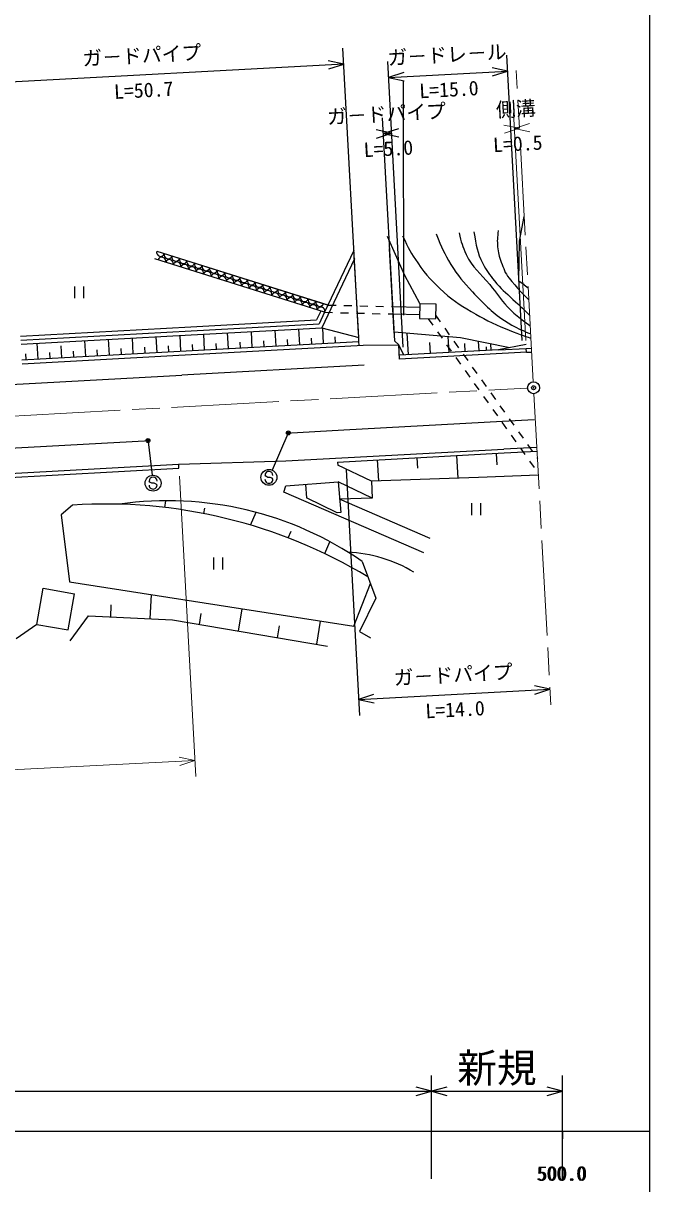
# Model space of a CAD drawing. Units: millimetres, scale not verified. Extents: x 0 to 700000, y -47500 to 447500.
# Drawn here: x 500090 to 579000, y 198357 to 344489 of the extents above; entities that cross this region are included whole.
import ezdxf
from ezdxf.enums import TextEntityAlignment as Align

# ---------------------------------------------------------------- set-up
doc = ezdxf.new("R2010")
doc.units = ezdxf.units.MM
doc.header["$LTSCALE"] = 1000
doc.header["$PDMODE"] = 32
doc.header["$PDSIZE"] = 500
doc.linetypes.add('CHAIN', pattern=[18.5, 12, -1.5, 3.5, -1.5])
doc.layers.add('作業ﾚｲﾔ1', color=7, linetype='Continuous', lineweight=25)
doc.layers.add('作業ﾚｲﾔ3', color=7, linetype='Continuous', lineweight=13)
doc.styles.add('@ＭＳ ゴシック', font='')
doc.styles.add('ＭＳ ゴシック', font='')
doc.styles.get('@ＭＳ ゴシック').set_extended_font_data('@MS Gothic')
doc.styles.get('ＭＳ ゴシック').set_extended_font_data('MS Gothic')

msp = doc.modelspace()

# ---------------------------------------------------------------- linework, layer by layer
at = {"layer": '作業ﾚｲﾔ1'}
for p, q in [((579000, 20000), (579000, 370000)), ((542315, 305403), (540361, 341350)), ((540470, 339353), (489847, 336601)), ((540470, 339353), (538513, 339765)), ((538569, 338731), (540470, 339353)), ((547954, 303707), (546002, 339654)), ((562932, 304521), (560978, 340468)), ((546110, 337657), (561087, 338471)), ((548011, 338279), (546110, 337657)), ((546110, 337657), (548068, 337245)), ((561087, 338471), (559130, 338883)), ((559186, 337849), (561087, 338471)), ((548006, 307708), (547989, 337193)), ((546873, 304473), (545346, 332586)), ((546491, 330645), (544534, 331057)), ((544590, 330023), (546491, 330645)), ((547355, 331210), (545454, 330589)), ((545454, 330589), (546491, 330645)), ((545454, 330589), (547411, 330176)), ((562574, 317061), (563188, 320157)), ((548154, 312729), (545975, 317620)), ((516913, 315777), (538355, 309042)), ((538487, 309001), (516952, 315761)), ((541745, 315888), (538055, 308088)), ((542342, 304904), (541745, 315888)), ((546818, 305471), (546239, 316132)), ((562497, 312004), (562574, 317061)), ((538055, 308088), (516653, 314807)), ((541802, 314839), (537693, 306154)), ((550043, 309217), (548154, 312729)), ((506541, 311351), (506542, 309851)), ((507666, 311352), (507667, 309852)), ((563181, 311531), (562497, 312004)), ((563181, 311531), (563677, 311184)), ((538487, 309001), (539487, 308976)), ((540487, 308952), (541486, 308927)), ((542486, 308903), (543486, 308878)), ((544485, 308853), (545485, 308829)), ((546485, 308804), (546637, 308801)), ((546640, 308801), (550031, 308717)), ((550043, 309217), (549996, 307295)), ((550043, 309217), (552043, 309168)), ((552043, 309168), (551996, 307246)), ((521197, 306259), (537044, 307120)), ((537570, 308232), (537044, 307120)), ((538055, 308088), (537369, 306637)), ((538055, 308088), (539055, 308064)), ((540055, 308039), (541055, 308015)), ((542054, 307990), (543054, 307965)), ((544054, 307941), (545053, 307916)), ((546053, 307892), (546683, 307876)), ((546683, 307876), (550009, 307795)), ((549996, 307295), (551996, 307246)), ((551092, 307268), (551673, 306454)), ((552007, 307708), (552588, 306893)), ((499769, 305093), (521197, 306259)), ((499796, 304594), (521224, 305759)), ((521224, 305759), (537369, 306637)), ((521251, 305260), (537693, 306154)), ((525937, 303511), (525829, 305509)), ((528933, 303674), (528826, 305646)), ((531929, 303837), (531820, 305834)), ((534925, 304000), (534816, 305997)), ((537693, 306154), (542342, 304904)), ((537921, 304163), (537814, 306121)), ((546809, 305648), (555163, 304910)), ((548606, 302741), (548456, 305502)), ((552253, 305639), (552834, 304825)), ((553168, 306079), (553749, 305265)), ((499824, 304095), (521251, 305260)), ((501972, 302209), (501863, 304206)), ((507963, 302534), (507854, 304532)), ((510959, 302697), (510850, 304695)), ((513954, 302860), (513846, 304857)), ((516950, 303023), (516841, 305020)), ((519946, 303186), (519837, 305183)), ((521360, 303263), (542370, 304405)), ((521444, 303267), (521403, 304016)), ((522942, 303349), (522833, 305346)), ((524439, 303430), (524399, 304179)), ((527435, 303593), (527395, 304342)), ((530431, 303756), (530390, 304505)), ((533427, 303919), (533386, 304667)), ((536423, 304081), (536382, 304830)), ((539418, 304244), (539378, 304993)), ((542370, 304405), (542342, 304904)), ((542397, 303905), (542370, 304405)), ((542896, 303933), (547400, 303978)), ((547400, 303978), (546873, 304473)), ((547498, 302180), (547400, 303978)), ((548009, 302708), (547400, 303978)), ((551367, 302891), (551292, 304272)), ((553415, 304011), (553995, 303197)), ((553733, 303020), (553622, 305046)), ((554329, 304451), (554910, 303636)), ((555163, 304910), (561369, 303639)), ((555759, 303130), (555704, 304143)), ((557495, 303224), (557428, 304446)), ((559024, 303307), (558979, 304129)), ((563420, 304047), (559952, 303358)), ((499932, 302098), (521360, 303263)), ((499959, 301599), (518931, 302630)), ((500474, 302127), (500433, 302876)), ((503469, 302290), (503429, 303039)), ((504967, 302371), (504886, 303869)), ((506465, 302453), (506424, 303202)), ((509461, 302616), (509420, 303365)), ((512456, 302779), (512416, 303527)), ((515452, 302941), (515412, 303690)), ((518448, 303104), (518407, 303853)), ((518931, 302630), (542896, 303933)), ((559952, 303358), (547471, 302679)), ((563474, 303049), (547498, 302180)), ((555490, 302822), (556071, 302008)), ((558442, 303276), (558416, 303749)), ((559952, 303358), (563447, 303548)), ((563447, 303548), (564091, 303583)), ((563474, 303049), (563447, 303548)), ((563474, 303049), (564118, 303084)), ((543032, 301436), (520066, 300188)), ((554576, 302382), (555156, 301568)), ((556651, 301194), (557232, 300379)), ((500095, 299102), (520066, 300188)), ((555737, 300754), (556317, 299940)), ((480124, 298016), (500095, 299102)), ((556898, 299125), (557478, 298311)), ((557812, 299565), (558393, 298751)), ((558059, 297497), (558639, 296683)), ((558973, 297937), (559554, 297122)), ((559220, 295868), (559800, 295054)), ((560134, 296308), (560715, 295494)), ((540470, 293286), (560441, 294371)), ((560381, 294240), (560961, 293426)), ((560441, 294371), (564435, 294588)), ((561295, 294680), (561876, 293865)), ((533421, 292769), (531437, 288223)), ((533181, 292890), (540471, 293286)), ((561542, 292611), (562122, 291797)), ((562456, 293051), (563037, 292237)), ((465668, 289218), (516116, 291962)), ((515825, 291796), (516327, 287572)), ((533171, 289385), (560631, 290876)), ((560631, 290877), (564770, 291102)), ((562703, 290983), (563283, 290169)), ((563617, 291423), (564198, 290608)), ((519675, 288951), (533171, 289384)), ((539674, 289237), (560658, 290377)), ((544674, 289509), (544819, 286851)), ((549667, 289780), (549739, 288451)), ((554660, 290052), (554814, 287209)), ((559652, 290323), (559729, 288902)), ((560659, 290377), (564798, 290603)), ((563864, 289354), (564444, 288540)), ((564778, 289794), (564847, 289698)), ((464215, 285935), (519664, 288951)), ((464429, 285446), (519691, 288451)), ((519691, 288451), (519675, 288951)), ((539674, 289237), (539695, 288858)), ((543945, 286820), (539695, 288858)), ((540742, 288294), (542424, 257339)), ((516049, 286719), (515950, 286837)), ((516294, 286580), (516049, 286719)), ((516595, 286578), (516294, 286580)), ((516840, 286466), (516595, 286578)), ((516946, 286330), (516840, 286466)), ((530641, 287447), (530542, 287566)), ((530886, 287308), (530641, 287447)), ((531187, 287306), (530886, 287308)), ((531432, 287194), (531187, 287306)), ((531538, 287058), (531432, 287194)), ((533180, 286229), (539771, 286744)), ((535655, 286423), (535788, 284724)), ((539771, 286744), (540072, 282890)), ((544021, 284706), (539771, 286744)), ((557443, 287303), (543945, 286820)), ((543945, 286820), (544021, 284706)), ((564963, 287573), (557443, 287303)), ((532924, 285442), (533180, 286229)), ((550542, 277810), (532924, 285442)), ((506285, 283809), (504858, 282573)), ((517913, 283515), (518053, 284359)), ((539632, 282855), (535788, 284724)), ((544021, 284706), (539941, 284559)), ((551339, 279622), (539941, 284559)), ((556549, 284041), (556550, 282541)), ((557674, 284041), (557675, 282541)), ((504858, 282573), (505929, 274163)), ((522853, 282742), (522964, 283408)), ((528728, 281296), (529419, 282903)), ((540072, 282890), (539632, 282855)), ((533476, 279681), (533850, 280549)), ((538070, 277706), (538715, 279208)), ((524062, 277217), (524063, 275717)), ((525187, 277218), (525188, 275718)), ((542767, 276721), (544499, 272106)), ((501801, 268798), (502607, 273352)), ((502607, 273352), (506546, 272655)), ((505929, 274163), (541747, 268551)), ((541747, 268551), (543814, 273932)), ((505739, 268100), (506546, 272655)), ((516099, 269479), (516245, 272547)), ((544499, 272106), (542431, 267900)), ((511105, 269717), (511178, 271251)), ((527203, 267950), (527652, 270759)), ((506007, 266729), (508304, 269851)), ((508304, 269851), (518900, 269346)), ((518900, 269346), (538420, 266064)), ((522272, 268779), (522495, 270177)), ((537065, 266292), (537531, 269212)), ((501801, 268798), (499216, 266954)), ((501801, 268798), (505739, 268100)), ((532134, 267121), (532373, 268615)), ((542431, 267900), (543809, 267105)), ((542316, 259336), (566426, 260646)), ((566426, 260646), (564469, 261058)), ((564525, 260025), (566426, 260646)), ((544217, 259958), (542316, 259336)), ((542316, 259336), (544273, 258924)), ((40000, 205000), (579000, 205000)), ((568000, 205000), (568000, 204000))]:
    msp.add_line(p, q, dxfattribs=at)
at = {"layer": '作業ﾚｲﾔ1', "linetype": 'CHAIN', "lineweight": 13}
for p, q in [((564322, 299339), (562188, 338531)), ((540253, 297280), (560224, 298365)), ((560224, 298365), (563614, 298549)), ((520283, 296194), (540253, 297280)), ((564404, 297841), (566538, 258649)), ((500312, 295108), (520283, 296194)), ((480342, 294022), (500312, 295108))]:
    msp.add_line(p, q, dxfattribs=at)
at = {"layer": '作業ﾚｲﾔ1', "lineweight": 13}
for p, q in [((563393, 304546), (561836, 333222)), ((563845, 331846), (561944, 331225)), ((562588, 331260), (560631, 331672)), ((560687, 330638), (562588, 331260)), ((561944, 331225), (562588, 331260)), ((561944, 331225), (563901, 330812)), ((519757, 287453), (521813, 249647)), ((521704, 251644), (428561, 246908)), ((521704, 251644), (519749, 252063)), ((519801, 251029), (521704, 251644))]:
    msp.add_line(p, q, dxfattribs=at)
at = {"layer": '作業ﾚｲﾔ1'}
for centre, radius in [((564363, 298590), 750), ((533481, 292906), 150), ((533481, 292906), 120), ((533481, 292906), 90), ((533481, 292906), 60), ((533481, 292906), 30), ((515807, 291945), 150), ((515807, 291945), 120), ((515807, 291945), 90), ((515807, 291945), 60), ((515807, 291945), 30), ((531037, 287307), 1000), ((516445, 286579), 1000)]:
    msp.add_circle(centre, radius, dxfattribs=at)
for centre, radius, start, end in [((517390, 315627), 500, 162.56386, 342.56386), ((517542, 314528), 500, 342.57181, 162.57181), ((518344, 315327), 500, 162.56386, 342.56386), ((518497, 314228), 500, 342.57181, 162.57181), ((519298, 315028), 500, 162.56386, 342.56386), ((519451, 313929), 500, 342.57181, 162.57181), ((520252, 314728), 500, 162.56386, 342.56386), ((521206, 314428), 500, 162.56386, 342.56386), ((522160, 314129), 500, 162.56386, 342.56386), ((520405, 313629), 500, 342.57181, 162.57181), ((521359, 313330), 500, 342.57181, 162.57181), ((522313, 313030), 500, 342.57181, 162.57181), ((523114, 313829), 500, 162.56386, 342.56386), ((523267, 312731), 500, 342.57181, 162.57181), ((524068, 313529), 500, 162.56386, 342.56386), ((524221, 312431), 500, 342.57181, 162.57181), ((525022, 313230), 500, 162.56386, 342.56386), ((525976, 312930), 500, 162.56386, 342.56386), ((526930, 312631), 500, 162.56386, 342.56386), ((525175, 312132), 500, 342.57181, 162.57181), ((526129, 311832), 500, 342.57181, 162.57181), ((527083, 311533), 500, 342.57181, 162.57181), ((527884, 312331), 500, 162.56386, 342.56386), ((528038, 311233), 500, 342.57181, 162.57181), ((528838, 312031), 500, 162.56386, 342.56386), ((528992, 310934), 500, 342.57181, 162.57181), ((529792, 311732), 500, 162.56386, 342.56386), ((530746, 311432), 500, 162.56386, 342.56386), ((531700, 311132), 500, 162.56386, 342.56386), ((529946, 310634), 500, 342.57181, 162.57181), ((530900, 310335), 500, 342.57181, 162.57181), ((531854, 310035), 500, 342.57181, 162.57181), ((532654, 310833), 500, 162.56386, 342.56386), ((532808, 309736), 500, 342.57181, 162.57181), ((533609, 310533), 500, 162.56386, 342.56386), ((533762, 309436), 500, 342.57181, 162.57181), ((534563, 310233), 500, 162.56386, 342.56386), ((535517, 309934), 500, 162.56386, 342.56386), ((534716, 309136), 500, 342.57181, 162.57181), ((535670, 308837), 500, 342.57181, 162.57181), ((536471, 309634), 500, 162.56386, 342.56386), ((536624, 308537), 500, 342.57181, 162.57181), ((537425, 309334), 500, 162.56386, 342.56386), ((537578, 308238), 500, 342.57181, 162.57181), ((531042, 287562), 500, 359.55488, 179.55488), ((516450, 286833), 500, 359.55488, 179.55488), ((531038, 287062), 500, 179.55488, 359.55488), ((516446, 286333), 500, 179.55488, 359.55488), ((510485, 219864), 64083, 59.00049, 93.7586), ((518331, 241461), 42899, 55.27701, 98.18488), ((540071, 260038), 17882, 58.97322, 87.10146)]:
    msp.add_arc(centre, radius, start, end, dxfattribs=at)
for points in [[(547876, 317724), (548625, 316105), (548911, 315562), (549771, 314298), (550853, 312707), (551653, 311942), (553061, 310631), (554459, 309329), (555455, 308848), (557088, 307858), (559616, 306327), (563488, 305015), (564023, 304834)], [(552092, 317953), (552820, 316148), (553073, 315534), (553952, 314122), (554859, 312665), (555485, 311912), (556672, 310672), (558129, 309148), (558940, 308246), (560683, 307059), (561883, 306241), (563496, 305575), (563994, 305370)], [(554987, 318110), (555241, 316875), (555408, 316405), (555868, 315385), (556644, 313667), (557671, 313061), (558840, 311582), (559712, 310478), (560143, 309809), (561095, 308774), (562077, 307706), (563479, 306710), (563938, 306384)], [(556844, 318211), (557170, 316404), (557224, 315668), (557973, 314240), (558453, 313324), (558795, 312845), (559441, 312038), (560243, 311038), (560828, 310595), (561762, 309718), (562588, 308942), (563411, 308155), (563866, 307719)], [(559912, 318377), (559803, 317464), (559760, 317130), (559841, 316337), (559920, 315570), (560019, 315135), (560294, 314414), (560606, 313594), (560731, 313082), (561272, 312391), (562164, 311249), (563388, 310015), (563761, 309640)]]:
    msp.add_open_spline(points, degree=3, knots=[0, 0, 0, 0, 1, 1, 1, 2, 2, 2, 3, 3, 3, 4, 4, 4, 4], dxfattribs=at)
for p in [(564363, 298590), (564363, 298590), (533481, 292906), (515807, 291945)]:
    msp.add_point(p, dxfattribs=at)
at = {"layer": '作業ﾚｲﾔ3', "lineweight": 25}
for p, q in [((551500, 199000), (551500, 212000)), ((551500, 199000), (551500, 212000)), ((568000, 199000), (568000, 212000)), ((551500, 210000), (549568, 210518)), ((553432, 210518), (551500, 210000)), ((568000, 210000), (566068, 210518)), ((120000, 210000), (551500, 210000)), ((549568, 209482), (551500, 210000)), ((551500, 210000), (568000, 210000)), ((551500, 210000), (553432, 209482)), ((566068, 209482), (568000, 210000))]:
    msp.add_line(p, q, dxfattribs=at)

# ---------------------------------------------------------------- texts
at = {"layer": '作業ﾚｲﾔ1', "style": 'ＭＳ ゴシック'}
for s, rotation, p in [('ガ－ドパイプ', 3.112, (515104, 338976)), ('ガ－ドレ－ル', 3.111, (553544, 339063)), ('側溝', 3.108, (562212, 332241)), ('ガ－ドパイプ', 3.109, (545918, 331615)), ('ガ－ドパイプ', 3.111, (554317, 260990))]:
    msp.add_text(s, height=1833, rotation=rotation, dxfattribs=at).set_placement(p, align=Align.BOTTOM_CENTER)
at = {"layer": '作業ﾚｲﾔ1', "style": '@ＭＳ ゴシック'}
for s, rotation, p in [('L=50.7', 3.112, (515213, 336979)), ('L=15.0', 3.111, (553653, 337065)), ('L=0.5', 3.108, (562320, 330244)), ('L=5.0', 3.109, (546027, 329618)), ('L=14.0', 3.111, (554425, 258993))]:
    msp.add_text(s, height=1833, rotation=rotation, dxfattribs=at).set_placement(p, align=Align.TOP_CENTER)
at = {"layer": '作業ﾚｲﾔ1', "style": 'ＭＳ ゴシック'}
for p in [(567844, 198195), (568000, 198195)]:
    msp.add_text('500.0', height=1833, dxfattribs=at).set_placement(p, align=Align.BOTTOM_CENTER)
at = {"layer": '作業ﾚｲﾔ3', "style": 'ＭＳ ゴシック'}
msp.add_text('新規', height=3666, dxfattribs=at).set_placement((559750, 210000), align=Align.BOTTOM_CENTER)

doc.saveas('drawing.dxf')
